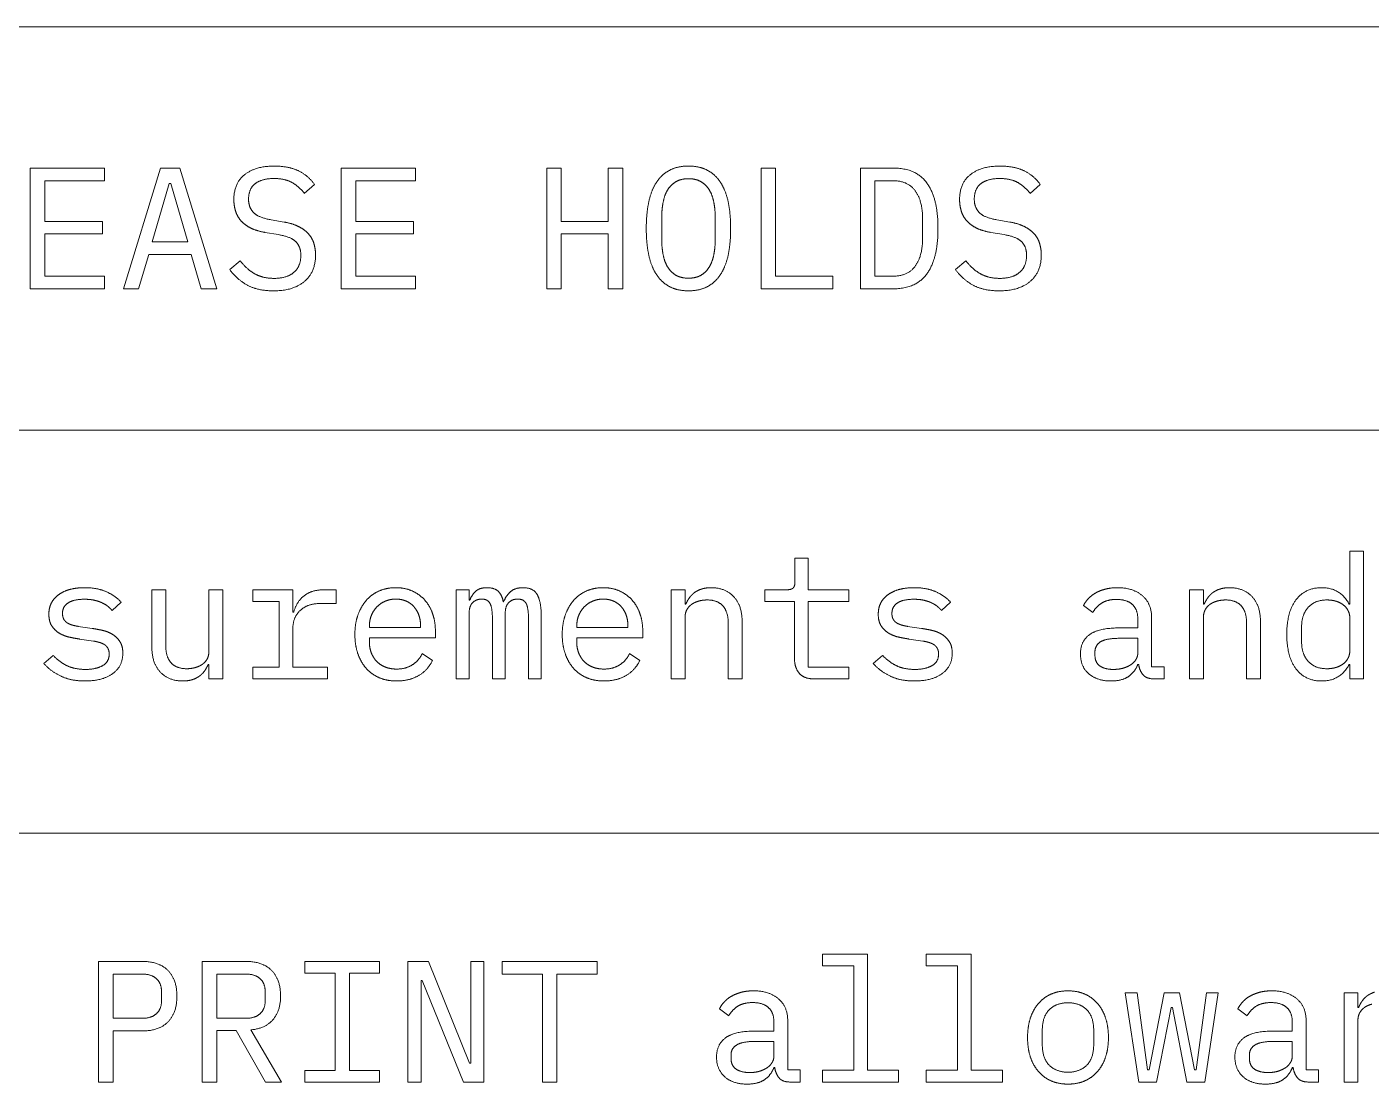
# Model space of a CAD drawing. Header units: millimetres. Extents: x 22 to 584, y 11 to 410.
# Drawn here: x 488.85 to 512.19, y 67.99 to 86.35 of the extents above; entities that cross this region are included whole.
import ezdxf

# ---------------------------------------------------------------- set-up
doc = ezdxf.new("R2010")
doc.units = ezdxf.units.MM
doc.layers.add('dims', color=7, linetype='Continuous', lineweight=5)

msp = doc.modelspace()

# ---------------------------------------------------------------- linework, layer by layer
at = {"layer": 'dims'}
for p, q in [((423.223, 86.35), (566.75, 86.35)), ((488.909, 83.897), (488.909, 81.803)), ((490.199, 83.897), (488.909, 83.897)), ((490.199, 83.678), (490.199, 83.897)), ((491.174, 83.897), (490.531, 81.803)), ((491.506, 83.897), (491.174, 83.897)), ((492.149, 81.803), (491.506, 83.897)), ((494.309, 83.897), (494.309, 81.803)), ((495.599, 83.897), (494.309, 83.897)), ((495.599, 83.678), (495.599, 83.897)), ((497.879, 83.897), (497.879, 81.803)), ((498.131, 83.897), (497.879, 83.897)), ((498.131, 82.973), (498.131, 83.897)), ((498.946, 83.897), (498.946, 82.973)), ((499.199, 83.897), (498.946, 83.897)), ((499.199, 81.803), (499.199, 83.897)), ((501.599, 83.897), (501.599, 81.803)), ((501.851, 83.897), (501.599, 83.897)), ((501.851, 82.022), (501.851, 83.897)), ((503.324, 83.897), (503.324, 81.803)), ((503.909, 83.897), (503.324, 83.897)), ((489.161, 83.678), (490.199, 83.678)), ((489.161, 82.973), (489.161, 83.678)), ((491.029, 82.619), (491.324, 83.63)), ((491.324, 83.63), (491.351, 83.63)), ((491.351, 83.63), (491.644, 82.619)), ((493.669, 83.459), (493.846, 83.612)), ((494.561, 83.678), (495.599, 83.678)), ((494.561, 82.973), (494.561, 83.678)), ((503.576, 83.678), (503.896, 83.678)), ((503.576, 82.022), (503.576, 83.678)), ((506.269, 83.459), (506.446, 83.612)), ((490.163, 82.973), (489.161, 82.973)), ((490.163, 82.754), (490.163, 82.973)), ((493.319, 82.961), (493.094, 83)), ((495.563, 82.973), (494.561, 82.973)), ((495.563, 82.754), (495.563, 82.973)), ((498.946, 82.973), (498.131, 82.973)), ((499.874, 82.679), (499.874, 83.021)), ((500.804, 83.021), (500.804, 82.679)), ((504.404, 83.012), (504.404, 82.688)), ((505.919, 82.961), (505.694, 83)), ((489.161, 82.754), (490.163, 82.754)), ((489.161, 82.022), (489.161, 82.754)), ((491.644, 82.619), (491.029, 82.619)), ((492.986, 82.781), (493.219, 82.742)), ((494.561, 82.754), (495.563, 82.754)), ((494.561, 82.022), (494.561, 82.754)), ((498.131, 82.754), (498.946, 82.754)), ((498.131, 81.803), (498.131, 82.754)), ((498.946, 82.754), (498.946, 81.803)), ((505.586, 82.781), (505.819, 82.742)), ((490.793, 81.803), (490.969, 82.4)), ((490.969, 82.4), (491.704, 82.4)), ((491.704, 82.4), (491.881, 81.803)), ((492.556, 82.286), (492.374, 82.136)), ((505.156, 82.286), (504.974, 82.136)), ((490.199, 82.022), (489.161, 82.022)), ((490.199, 81.803), (490.199, 82.022)), ((495.599, 82.022), (494.561, 82.022)), ((495.599, 81.803), (495.599, 82.022)), ((502.844, 82.022), (501.851, 82.022)), ((502.844, 81.803), (502.844, 82.022)), ((503.896, 82.022), (503.576, 82.022)), ((488.909, 81.803), (490.199, 81.803)), ((490.531, 81.803), (490.793, 81.803)), ((491.881, 81.803), (492.149, 81.803)), ((494.309, 81.803), (495.599, 81.803)), ((497.879, 81.803), (498.131, 81.803)), ((498.946, 81.803), (499.199, 81.803)), ((501.599, 81.803), (502.844, 81.803)), ((503.324, 81.803), (503.909, 81.803)), ((423.223, 79.35), (566.75, 79.35)), ((502.188, 77.122), (502.188, 76.717)), ((502.419, 77.122), (502.188, 77.122)), ((502.419, 76.576), (502.419, 77.122)), ((511.821, 77.248), (511.821, 76.324)), ((512.061, 77.248), (511.821, 77.248)), ((512.061, 75.028), (512.061, 77.248)), ((491.022, 76.576), (491.022, 75.583)), ((491.262, 76.576), (491.022, 76.576)), ((491.262, 75.625), (491.262, 76.576)), ((492.012, 76.576), (492.012, 75.502)), ((492.252, 76.576), (492.012, 76.576)), ((492.252, 75.028), (492.252, 76.576)), ((492.777, 76.576), (492.777, 76.372)), ((493.47, 76.576), (492.777, 76.576)), ((493.47, 76.186), (493.47, 76.576)), ((494.223, 76.576), (494.007, 76.576)), ((494.223, 76.336), (494.223, 76.576)), ((496.308, 76.576), (496.308, 75.028)), ((496.53, 76.576), (496.308, 76.576)), ((496.53, 76.396), (496.53, 76.576)), ((500.04, 76.576), (500.04, 75.028)), ((500.28, 76.576), (500.04, 76.576)), ((500.28, 76.324), (500.28, 76.576)), ((501.663, 76.576), (501.663, 76.372)), ((502.047, 76.576), (501.663, 76.576)), ((503.124, 76.576), (502.419, 76.576)), ((503.124, 76.372), (503.124, 76.576)), ((509.04, 76.576), (509.04, 75.028)), ((509.28, 76.576), (509.04, 76.576)), ((509.28, 76.324), (509.28, 76.576)), ((490.332, 76.216), (490.488, 76.363)), ((492.777, 76.372), (493.23, 76.372)), ((493.23, 76.372), (493.23, 75.232)), ((493.932, 76.336), (494.223, 76.336)), ((496.542, 76.396), (496.53, 76.396)), ((497.13, 76.369), (497.121, 76.369)), ((500.292, 76.324), (500.28, 76.324)), ((501.663, 76.372), (502.179, 76.372)), ((502.179, 76.372), (502.179, 75.382)), ((502.419, 76.372), (503.124, 76.372)), ((502.419, 75.232), (502.419, 76.372)), ((504.732, 76.216), (504.888, 76.363)), ((509.292, 76.324), (509.28, 76.324)), ((511.821, 76.324), (511.809, 76.324)), ((493.485, 76.186), (493.47, 76.186)), ((496.53, 75.028), (496.53, 76.165)), ((497.157, 75.028), (497.157, 76.165)), ((497.784, 75.028), (497.784, 76.102)), ((500.28, 75.028), (500.28, 76.102)), ((507.195, 76.3), (507.357, 76.18)), ((508.38, 75.238), (508.38, 76.09)), ((509.28, 75.028), (509.28, 76.102)), ((489.987, 75.904), (489.744, 75.94)), ((493.47, 75.232), (493.47, 75.901)), ((494.799, 75.922), (494.799, 75.943)), ((495.687, 75.922), (494.799, 75.922)), ((495.687, 75.955), (495.687, 75.922)), ((495.945, 75.742), (495.945, 75.856)), ((496.935, 76.063), (496.935, 75.028)), ((497.562, 76.063), (497.562, 75.028)), ((498.399, 75.922), (498.399, 75.943)), ((499.287, 75.922), (498.399, 75.922)), ((499.287, 75.955), (499.287, 75.922)), ((499.545, 75.742), (499.545, 75.856)), ((501.03, 75.979), (501.03, 75.028)), ((501.27, 75.028), (501.27, 76.021)), ((504.387, 75.904), (504.144, 75.94)), ((508.14, 75.913), (507.81, 75.913)), ((508.14, 76.066), (508.14, 75.913)), ((510.03, 75.979), (510.03, 75.028)), ((510.27, 75.028), (510.27, 76.021)), ((510.984, 75.67), (510.984, 75.934)), ((511.821, 76.081), (511.821, 75.523)), ((489.765, 75.721), (490.008, 75.685)), ((494.799, 75.742), (495.945, 75.742)), ((494.799, 75.67), (494.799, 75.742)), ((498.399, 75.742), (499.545, 75.742)), ((498.399, 75.67), (498.399, 75.742)), ((504.165, 75.721), (504.408, 75.685)), ((507.81, 75.733), (508.14, 75.733)), ((508.14, 75.733), (508.14, 75.478)), ((489.309, 75.436), (489.147, 75.295)), ((495.894, 75.349), (495.717, 75.469)), ((499.494, 75.349), (499.317, 75.469)), ((503.709, 75.436), (503.547, 75.295)), ((507.396, 75.436), (507.396, 75.499)), ((492, 75.28), (492.012, 75.28)), ((492.012, 75.28), (492.012, 75.028)), ((492.777, 75.232), (492.777, 75.028)), ((493.23, 75.232), (492.777, 75.232)), ((494.07, 75.232), (493.47, 75.232)), ((494.07, 75.028), (494.07, 75.232)), ((503.124, 75.232), (502.419, 75.232)), ((503.124, 75.028), (503.124, 75.232)), ((508.14, 75.28), (508.155, 75.28)), ((508.596, 75.238), (508.38, 75.238)), ((508.596, 75.028), (508.596, 75.238)), ((511.809, 75.28), (511.821, 75.28)), ((511.821, 75.28), (511.821, 75.028)), ((492.012, 75.028), (492.252, 75.028)), ((492.777, 75.028), (494.07, 75.028)), ((496.308, 75.028), (496.53, 75.028)), ((496.935, 75.028), (497.157, 75.028)), ((497.562, 75.028), (497.784, 75.028)), ((500.04, 75.028), (500.28, 75.028)), ((501.03, 75.028), (501.27, 75.028)), ((502.521, 75.028), (503.124, 75.028)), ((508.431, 75.028), (508.596, 75.028)), ((509.04, 75.028), (509.28, 75.028)), ((510.03, 75.028), (510.27, 75.028)), ((511.821, 75.028), (512.061, 75.028)), ((423.223, 72.35), (566.75, 72.35)), ((490.098, 70.122), (490.098, 68.028)), ((490.86, 70.122), (490.098, 70.122)), ((491.898, 70.122), (491.898, 68.028)), ((492.66, 70.122), (491.898, 70.122)), ((493.68, 70.122), (493.68, 69.921)), ((494.976, 70.122), (493.68, 70.122)), ((494.976, 69.921), (494.976, 70.122)), ((495.468, 70.122), (495.468, 68.028)), ((495.825, 70.122), (495.468, 70.122)), ((496.539, 68.358), (495.825, 70.122)), ((496.56, 70.122), (496.56, 68.358)), ((496.788, 70.122), (496.56, 70.122)), ((496.788, 68.028), (496.788, 70.122)), ((497.103, 70.122), (497.103, 69.903)), ((498.753, 70.122), (497.103, 70.122)), ((498.753, 69.903), (498.753, 70.122)), ((502.668, 70.248), (502.668, 70.044)), ((503.448, 70.248), (502.668, 70.248)), ((502.668, 70.044), (503.208, 70.044)), ((503.208, 70.044), (503.208, 68.232)), ((503.448, 68.232), (503.448, 70.248)), ((504.468, 70.248), (504.468, 70.044)), ((505.248, 70.248), (504.468, 70.248)), ((504.468, 70.044), (505.008, 70.044)), ((505.008, 70.044), (505.008, 68.232)), ((505.248, 68.232), (505.248, 70.248)), ((490.35, 69.135), (490.35, 69.903)), ((490.35, 69.903), (490.854, 69.903)), ((492.15, 69.903), (492.654, 69.903)), ((492.15, 69.135), (492.15, 69.903)), ((493.68, 69.921), (494.202, 69.921)), ((494.202, 69.921), (494.202, 68.229)), ((494.454, 69.921), (494.976, 69.921)), ((494.454, 68.229), (494.454, 69.921)), ((495.696, 69.792), (495.717, 69.792)), ((495.696, 68.028), (495.696, 69.792)), ((495.717, 69.792), (496.431, 68.028)), ((497.103, 69.903), (497.802, 69.903)), ((497.802, 69.903), (497.802, 68.028)), ((498.054, 69.903), (498.753, 69.903)), ((498.054, 68.028), (498.054, 69.903)), ((491.19, 69.597), (491.19, 69.441)), ((492.99, 69.597), (492.99, 69.441)), ((507.918, 69.576), (508.155, 68.028)), ((508.131, 69.576), (507.918, 69.576)), ((508.308, 68.238), (508.131, 69.576)), ((508.599, 69.576), (508.335, 68.238)), ((508.863, 69.576), (508.599, 69.576)), ((509.127, 68.238), (508.863, 69.576)), ((509.331, 69.576), (509.154, 68.238)), ((509.301, 68.028), (509.538, 69.576)), ((509.538, 69.576), (509.331, 69.576)), ((511.722, 69.576), (511.722, 68.028)), ((511.962, 69.576), (511.722, 69.576)), ((511.962, 69.324), (511.962, 69.576)), ((508.467, 68.028), (508.719, 69.324)), ((508.719, 69.324), (508.743, 69.324)), ((508.743, 69.324), (508.989, 68.028)), ((511.974, 69.324), (511.962, 69.324)), ((490.854, 69.135), (490.35, 69.135)), ((492.654, 69.135), (492.15, 69.135)), ((500.877, 69.3), (501.039, 69.18)), ((502.062, 68.238), (502.062, 69.09)), ((509.877, 69.3), (510.039, 69.18)), ((511.062, 68.238), (511.062, 69.09)), ((511.962, 68.028), (511.962, 69.102)), ((490.35, 68.916), (490.86, 68.916)), ((490.35, 68.028), (490.35, 68.916)), ((492.15, 68.028), (492.15, 68.922)), ((492.15, 68.922), (492.483, 68.922)), ((492.483, 68.922), (492.993, 68.028)), ((493.275, 68.028), (492.741, 68.934)), ((501.822, 68.913), (501.492, 68.913)), ((501.822, 69.066), (501.822, 68.913)), ((506.481, 68.691), (506.481, 68.913)), ((507.375, 68.913), (507.375, 68.691)), ((510.822, 68.913), (510.492, 68.913)), ((510.822, 69.066), (510.822, 68.913)), ((501.492, 68.733), (501.822, 68.733)), ((501.822, 68.733), (501.822, 68.478)), ((510.492, 68.733), (510.822, 68.733)), ((510.822, 68.733), (510.822, 68.478)), ((501.078, 68.436), (501.078, 68.499)), ((510.078, 68.436), (510.078, 68.499)), ((493.68, 68.229), (493.68, 68.028)), ((494.202, 68.229), (493.68, 68.229)), ((494.976, 68.229), (494.454, 68.229)), ((494.976, 68.028), (494.976, 68.229)), ((496.56, 68.358), (496.539, 68.358)), ((501.822, 68.28), (501.837, 68.28)), ((502.278, 68.238), (502.062, 68.238)), ((502.278, 68.028), (502.278, 68.238)), ((502.668, 68.232), (502.668, 68.028)), ((503.208, 68.232), (502.668, 68.232)), ((503.988, 68.232), (503.448, 68.232)), ((503.988, 68.028), (503.988, 68.232)), ((504.468, 68.232), (504.468, 68.028)), ((505.008, 68.232), (504.468, 68.232)), ((505.788, 68.232), (505.248, 68.232)), ((505.788, 68.028), (505.788, 68.232)), ((508.335, 68.238), (508.308, 68.238)), ((509.154, 68.238), (509.127, 68.238)), ((510.822, 68.28), (510.837, 68.28)), ((511.278, 68.238), (511.062, 68.238)), ((511.278, 68.028), (511.278, 68.238)), ((490.098, 68.028), (490.35, 68.028)), ((491.898, 68.028), (492.15, 68.028)), ((492.993, 68.028), (493.275, 68.028)), ((493.68, 68.028), (494.976, 68.028)), ((495.468, 68.028), (495.696, 68.028)), ((496.431, 68.028), (496.788, 68.028)), ((497.802, 68.028), (498.054, 68.028)), ((502.113, 68.028), (502.278, 68.028)), ((502.668, 68.028), (503.988, 68.028)), ((504.468, 68.028), (505.788, 68.028)), ((508.155, 68.028), (508.467, 68.028)), ((508.989, 68.028), (509.301, 68.028)), ((511.113, 68.028), (511.278, 68.028)), ((511.722, 68.028), (511.962, 68.028))]:
    msp.add_line(p, q, dxfattribs=at)
for points in [[(492.446, 83.351), (492.446, 83.639), (492.635, 83.786)], [(492.635, 83.786), (492.824, 83.933), (493.144, 83.933)], [(493.144, 83.933), (493.396, 83.933), (493.569, 83.849)], [(493.569, 83.849), (493.741, 83.765), (493.846, 83.612)], [(499.781, 83.648), (499.871, 83.786), (500.009, 83.859)], [(500.009, 83.859), (500.146, 83.933), (500.339, 83.933)], [(500.339, 83.933), (500.531, 83.933), (500.669, 83.859)], [(500.669, 83.859), (500.806, 83.786), (500.896, 83.648)], [(503.909, 83.897), (504.293, 83.897), (504.482, 83.633)], [(505.046, 83.351), (505.046, 83.639), (505.235, 83.786)], [(505.235, 83.786), (505.424, 83.933), (505.744, 83.933)], [(505.744, 83.933), (505.996, 83.933), (506.169, 83.849)], [(506.169, 83.849), (506.341, 83.765), (506.446, 83.612)], [(492.815, 83.627), (492.701, 83.537), (492.701, 83.357)], [(493.141, 83.717), (492.929, 83.717), (492.815, 83.627)], [(493.46, 83.645), (493.336, 83.717), (493.141, 83.717)], [(493.669, 83.459), (493.583, 83.573), (493.46, 83.645)], [(499.649, 83.307), (499.691, 83.51), (499.781, 83.648)], [(500.126, 83.664), (500.039, 83.615), (499.981, 83.525)], [(500.339, 83.714), (500.213, 83.714), (500.126, 83.664)], [(500.551, 83.664), (500.464, 83.714), (500.339, 83.714)], [(500.696, 83.525), (500.639, 83.615), (500.551, 83.664)], [(500.896, 83.648), (500.986, 83.51), (501.029, 83.307)], [(504.276, 83.504), (504.149, 83.678), (503.896, 83.678)], [(504.482, 83.633), (504.671, 83.369), (504.671, 82.85)], [(505.415, 83.627), (505.301, 83.537), (505.301, 83.357)], [(505.741, 83.717), (505.529, 83.717), (505.415, 83.627)], [(506.06, 83.645), (505.936, 83.717), (505.741, 83.717)], [(506.269, 83.459), (506.183, 83.573), (506.06, 83.645)], [(492.472, 83.16), (492.446, 83.252), (492.446, 83.351)], [(492.701, 83.357), (492.701, 83.216), (492.786, 83.127)], [(499.981, 83.525), (499.924, 83.435), (499.899, 83.306)], [(500.778, 83.306), (500.753, 83.435), (500.696, 83.525)], [(504.404, 83.012), (504.404, 83.33), (504.276, 83.504)], [(505.072, 83.16), (505.046, 83.252), (505.046, 83.351)], [(505.301, 83.357), (505.301, 83.216), (505.386, 83.127)], [(492.562, 82.992), (492.499, 83.069), (492.472, 83.16)], [(492.786, 83.127), (492.871, 83.039), (493.094, 83)], [(499.606, 82.85), (499.606, 83.105), (499.649, 83.307)], [(499.899, 83.306), (499.874, 83.177), (499.874, 83.021)], [(500.804, 83.021), (500.804, 83.177), (500.778, 83.306)], [(501.029, 83.307), (501.071, 83.105), (501.071, 82.85)], [(505.162, 82.992), (505.099, 83.069), (505.072, 83.16)], [(505.386, 83.127), (505.471, 83.039), (505.694, 83)], [(492.729, 82.862), (492.626, 82.916), (492.562, 82.992)], [(492.986, 82.781), (492.833, 82.808), (492.729, 82.862)], [(493.319, 82.961), (493.471, 82.934), (493.576, 82.88)], [(493.576, 82.88), (493.681, 82.826), (493.746, 82.751)], [(505.329, 82.862), (505.226, 82.916), (505.162, 82.992)], [(505.586, 82.781), (505.433, 82.808), (505.329, 82.862)], [(505.919, 82.961), (506.071, 82.934), (506.176, 82.88)], [(506.176, 82.88), (506.281, 82.826), (506.346, 82.751)], [(493.522, 82.62), (493.436, 82.706), (493.219, 82.742)], [(493.609, 82.382), (493.609, 82.535), (493.522, 82.62)], [(493.746, 82.751), (493.811, 82.676), (493.837, 82.583)], [(499.649, 82.391), (499.606, 82.592), (499.606, 82.85)], [(499.874, 82.679), (499.874, 82.52), (499.899, 82.392)], [(500.778, 82.392), (500.804, 82.52), (500.804, 82.679)], [(501.071, 82.85), (501.071, 82.592), (501.029, 82.391)], [(504.276, 82.196), (504.404, 82.37), (504.404, 82.688)], [(504.671, 82.85), (504.671, 82.331), (504.482, 82.067)], [(506.122, 82.62), (506.036, 82.706), (505.819, 82.742)], [(506.209, 82.382), (506.209, 82.535), (506.122, 82.62)], [(506.346, 82.751), (506.411, 82.676), (506.437, 82.583)], [(493.864, 82.388), (493.864, 82.097), (493.674, 81.932)], [(493.837, 82.583), (493.864, 82.49), (493.864, 82.388)], [(499.781, 82.052), (499.691, 82.19), (499.649, 82.391)], [(499.899, 82.392), (499.924, 82.265), (499.981, 82.175)], [(500.696, 82.175), (500.753, 82.265), (500.778, 82.392)], [(501.029, 82.391), (500.986, 82.19), (500.896, 82.052)], [(506.464, 82.388), (506.464, 82.097), (506.274, 81.932)], [(506.437, 82.583), (506.464, 82.49), (506.464, 82.388)], [(492.556, 82.286), (492.679, 82.133), (492.816, 82.058)], [(493.489, 82.088), (493.609, 82.193), (493.609, 82.382)], [(499.981, 82.175), (500.039, 82.085), (500.126, 82.035)], [(500.551, 82.035), (500.639, 82.085), (500.696, 82.175)], [(503.896, 82.022), (504.149, 82.022), (504.276, 82.196)], [(505.156, 82.286), (505.279, 82.133), (505.416, 82.058)], [(506.089, 82.088), (506.209, 82.193), (506.209, 82.382)], [(492.671, 81.87), (492.491, 81.974), (492.374, 82.136)], [(492.816, 82.058), (492.953, 81.983), (493.141, 81.983)], [(493.674, 81.932), (493.484, 81.767), (493.133, 81.767)], [(493.141, 81.983), (493.369, 81.983), (493.489, 82.088)], [(500.009, 81.84), (499.871, 81.914), (499.781, 82.052)], [(500.126, 82.035), (500.213, 81.986), (500.339, 81.986)], [(500.339, 81.986), (500.464, 81.986), (500.551, 82.035)], [(500.896, 82.052), (500.806, 81.914), (500.669, 81.84)], [(504.482, 82.067), (504.293, 81.803), (503.909, 81.803)], [(505.271, 81.87), (505.091, 81.974), (504.974, 82.136)], [(505.416, 82.058), (505.553, 81.983), (505.741, 81.983)], [(506.274, 81.932), (506.084, 81.767), (505.733, 81.767)], [(505.741, 81.983), (505.969, 81.983), (506.089, 82.088)], [(493.133, 81.767), (492.851, 81.767), (492.671, 81.87)], [(500.339, 81.767), (500.146, 81.767), (500.009, 81.84)], [(500.669, 81.84), (500.531, 81.767), (500.339, 81.767)], [(505.733, 81.767), (505.451, 81.767), (505.271, 81.87)], [(489.411, 76.496), (489.495, 76.555), (489.609, 76.584)], [(489.609, 76.584), (489.723, 76.612), (489.858, 76.612)], [(489.858, 76.612), (490.068, 76.612), (490.222, 76.546)], [(493.666, 76.472), (493.8, 76.576), (494.007, 76.576)], [(494.745, 76.391), (494.838, 76.498), (494.968, 76.555)], [(494.968, 76.555), (495.099, 76.612), (495.258, 76.612)], [(495.258, 76.612), (495.414, 76.612), (495.541, 76.555)], [(495.541, 76.555), (495.669, 76.498), (495.759, 76.398)], [(496.644, 76.549), (496.71, 76.612), (496.839, 76.612)], [(496.839, 76.612), (496.974, 76.612), (497.04, 76.545)], [(497.25, 76.543), (497.328, 76.612), (497.466, 76.612)], [(497.466, 76.612), (497.655, 76.612), (497.719, 76.48)], [(498.345, 76.391), (498.438, 76.498), (498.568, 76.555)], [(498.568, 76.555), (498.699, 76.612), (498.858, 76.612)], [(498.858, 76.612), (499.014, 76.612), (499.141, 76.555)], [(499.141, 76.555), (499.269, 76.498), (499.359, 76.398)], [(500.44, 76.525), (500.493, 76.564), (500.565, 76.588)], [(500.565, 76.588), (500.637, 76.612), (500.733, 76.612)], [(500.733, 76.612), (500.976, 76.612), (501.123, 76.458)], [(502.047, 76.576), (502.125, 76.576), (502.156, 76.607)], [(502.156, 76.607), (502.188, 76.639), (502.188, 76.717)], [(503.811, 76.496), (503.895, 76.555), (504.009, 76.584)], [(504.009, 76.584), (504.123, 76.612), (504.258, 76.612)], [(504.258, 76.612), (504.468, 76.612), (504.622, 76.546)], [(507.402, 76.517), (507.477, 76.561), (507.573, 76.586)], [(507.573, 76.586), (507.669, 76.612), (507.786, 76.612)], [(507.786, 76.612), (508.059, 76.612), (508.219, 76.474)], [(509.44, 76.525), (509.493, 76.564), (509.565, 76.588)], [(509.565, 76.588), (509.637, 76.612), (509.733, 76.612)], [(509.733, 76.612), (509.976, 76.612), (510.123, 76.458)], [(510.886, 76.399), (511.047, 76.612), (511.332, 76.612)], [(511.332, 76.612), (511.659, 76.612), (511.809, 76.324)], [(489.234, 76.15), (489.234, 76.267), (489.28, 76.352)], [(489.28, 76.352), (489.327, 76.438), (489.411, 76.496)], [(489.568, 76.348), (489.471, 76.285), (489.471, 76.165)], [(489.849, 76.411), (489.666, 76.411), (489.568, 76.348)], [(490.029, 76.393), (489.951, 76.411), (489.849, 76.411)], [(490.165, 76.346), (490.107, 76.375), (490.029, 76.393)], [(490.264, 76.283), (490.224, 76.318), (490.165, 76.346)], [(490.222, 76.546), (490.377, 76.48), (490.488, 76.363)], [(493.485, 76.186), (493.533, 76.369), (493.666, 76.472)], [(493.932, 76.336), (493.725, 76.336), (493.597, 76.216)], [(494.599, 76.135), (494.652, 76.285), (494.745, 76.391)], [(495.075, 76.378), (494.991, 76.342), (494.929, 76.279)], [(495.258, 76.414), (495.159, 76.414), (495.075, 76.378)], [(495.433, 76.381), (495.354, 76.414), (495.258, 76.414)], [(495.568, 76.286), (495.513, 76.348), (495.433, 76.381)], [(495.759, 76.398), (495.849, 76.297), (495.897, 76.159)], [(496.591, 76.352), (496.53, 76.291), (496.53, 76.165)], [(496.542, 76.396), (496.578, 76.486), (496.644, 76.549)], [(496.749, 76.414), (496.653, 76.414), (496.591, 76.352)], [(496.894, 76.337), (496.854, 76.414), (496.749, 76.414)], [(496.935, 76.063), (496.935, 76.261), (496.894, 76.337)], [(497.04, 76.545), (497.106, 76.477), (497.121, 76.369)], [(497.13, 76.369), (497.172, 76.474), (497.25, 76.543)], [(497.217, 76.352), (497.157, 76.291), (497.157, 76.165)], [(497.373, 76.414), (497.277, 76.414), (497.217, 76.352)], [(497.521, 76.337), (497.481, 76.414), (497.373, 76.414)], [(497.562, 76.063), (497.562, 76.261), (497.521, 76.337)], [(497.719, 76.48), (497.784, 76.348), (497.784, 76.102)], [(498.199, 76.135), (498.252, 76.285), (498.345, 76.391)], [(498.675, 76.378), (498.591, 76.342), (498.529, 76.279)], [(498.858, 76.414), (498.759, 76.414), (498.675, 76.378)], [(499.033, 76.381), (498.954, 76.414), (498.858, 76.414)], [(499.168, 76.286), (499.113, 76.348), (499.033, 76.381)], [(499.359, 76.398), (499.449, 76.297), (499.497, 76.159)], [(500.292, 76.324), (500.316, 76.381), (500.352, 76.433)], [(500.4, 76.327), (500.346, 76.291), (500.313, 76.234)], [(500.352, 76.433), (500.388, 76.486), (500.44, 76.525)], [(500.523, 76.381), (500.454, 76.363), (500.4, 76.327)], [(500.664, 76.399), (500.592, 76.399), (500.523, 76.381)], [(500.937, 76.295), (500.844, 76.399), (500.664, 76.399)], [(501.123, 76.458), (501.27, 76.303), (501.27, 76.021)], [(503.634, 76.15), (503.634, 76.267), (503.68, 76.352)], [(503.68, 76.352), (503.727, 76.438), (503.811, 76.496)], [(503.968, 76.348), (503.871, 76.285), (503.871, 76.165)], [(504.249, 76.411), (504.066, 76.411), (503.968, 76.348)], [(504.429, 76.393), (504.351, 76.411), (504.249, 76.411)], [(504.565, 76.346), (504.507, 76.375), (504.429, 76.393)], [(504.664, 76.283), (504.624, 76.318), (504.565, 76.346)], [(504.622, 76.546), (504.777, 76.48), (504.888, 76.363)], [(507.195, 76.3), (507.225, 76.36), (507.276, 76.417)], [(507.276, 76.417), (507.327, 76.474), (507.402, 76.517)], [(507.516, 76.346), (507.417, 76.285), (507.357, 76.18)], [(507.771, 76.408), (507.615, 76.408), (507.516, 76.346)], [(508.044, 76.323), (507.948, 76.408), (507.771, 76.408)], [(508.14, 76.066), (508.14, 76.237), (508.044, 76.323)], [(508.219, 76.474), (508.38, 76.336), (508.38, 76.09)], [(509.292, 76.324), (509.316, 76.381), (509.352, 76.433)], [(509.4, 76.327), (509.346, 76.291), (509.313, 76.234)], [(509.352, 76.433), (509.388, 76.486), (509.44, 76.525)], [(509.523, 76.381), (509.454, 76.363), (509.4, 76.327)], [(509.664, 76.399), (509.592, 76.399), (509.523, 76.381)], [(509.937, 76.295), (509.844, 76.399), (509.664, 76.399)], [(510.123, 76.458), (510.27, 76.303), (510.27, 76.021)], [(510.726, 75.802), (510.726, 76.186), (510.886, 76.399)], [(511.425, 76.399), (511.215, 76.399), (511.099, 76.271)], [(511.578, 76.378), (511.506, 76.399), (511.425, 76.399)], [(511.704, 76.316), (511.65, 76.357), (511.578, 76.378)], [(489.286, 75.946), (489.234, 76.024), (489.234, 76.15)], [(489.471, 76.165), (489.471, 76.105), (489.493, 76.064)], [(490.332, 76.216), (490.305, 76.249), (490.264, 76.283)], [(493.597, 76.216), (493.47, 76.096), (493.47, 75.901)], [(494.547, 75.799), (494.547, 75.985), (494.599, 76.135)], [(494.833, 76.13), (494.799, 76.045), (494.799, 75.943)], [(494.929, 76.279), (494.868, 76.216), (494.833, 76.13)], [(495.655, 76.141), (495.624, 76.225), (495.568, 76.286)], [(495.687, 75.955), (495.687, 76.057), (495.655, 76.141)], [(495.897, 76.159), (495.945, 76.021), (495.945, 75.856)], [(498.147, 75.799), (498.147, 75.985), (498.199, 76.135)], [(498.433, 76.13), (498.399, 76.045), (498.399, 75.943)], [(498.529, 76.279), (498.468, 76.216), (498.433, 76.13)], [(499.255, 76.141), (499.224, 76.225), (499.168, 76.286)], [(499.287, 75.955), (499.287, 76.057), (499.255, 76.141)], [(499.497, 76.159), (499.545, 76.021), (499.545, 75.856)], [(500.313, 76.234), (500.28, 76.177), (500.28, 76.102)], [(501.03, 75.979), (501.03, 76.192), (500.937, 76.295)], [(503.686, 75.946), (503.634, 76.024), (503.634, 76.15)], [(503.871, 76.165), (503.871, 76.105), (503.893, 76.064)], [(504.732, 76.216), (504.705, 76.249), (504.664, 76.283)], [(509.313, 76.234), (509.28, 76.177), (509.28, 76.102)], [(510.03, 75.979), (510.03, 76.192), (509.937, 76.295)], [(511.099, 76.271), (510.984, 76.144), (510.984, 75.934)], [(511.789, 76.217), (511.758, 76.276), (511.704, 76.316)], [(511.821, 76.081), (511.821, 76.159), (511.789, 76.217)], [(489.417, 75.821), (489.339, 75.868), (489.286, 75.946)], [(489.493, 76.064), (489.516, 76.024), (489.555, 76)], [(489.555, 76), (489.594, 75.976), (489.643, 75.962)], [(489.643, 75.962), (489.693, 75.949), (489.744, 75.94)], [(489.987, 75.904), (490.071, 75.892), (490.164, 75.871)], [(490.164, 75.871), (490.257, 75.85), (490.335, 75.804)], [(503.817, 75.821), (503.739, 75.868), (503.686, 75.946)], [(503.893, 76.064), (503.916, 76.024), (503.955, 76)], [(503.955, 76), (503.994, 75.976), (504.043, 75.962)], [(504.043, 75.962), (504.093, 75.949), (504.144, 75.94)], [(504.387, 75.904), (504.471, 75.892), (504.564, 75.871)], [(504.564, 75.871), (504.657, 75.85), (504.735, 75.804)], [(507.301, 75.796), (507.459, 75.913), (507.81, 75.913)], [(489.589, 75.754), (489.495, 75.775), (489.417, 75.821)], [(489.765, 75.721), (489.684, 75.733), (489.589, 75.754)], [(490.11, 75.662), (490.062, 75.676), (490.008, 75.685)], [(490.197, 75.625), (490.158, 75.649), (490.11, 75.662)], [(490.258, 75.56), (490.236, 75.601), (490.197, 75.625)], [(490.335, 75.804), (490.413, 75.757), (490.465, 75.679)], [(490.465, 75.679), (490.518, 75.601), (490.518, 75.475)], [(491.262, 75.625), (491.262, 75.412), (491.355, 75.309)], [(494.598, 75.467), (494.547, 75.616), (494.547, 75.799)], [(494.799, 75.67), (494.799, 75.568), (494.832, 75.481)], [(498.198, 75.467), (498.147, 75.616), (498.147, 75.799)], [(498.399, 75.67), (498.399, 75.568), (498.432, 75.481)], [(503.989, 75.754), (503.895, 75.775), (503.817, 75.821)], [(504.165, 75.721), (504.084, 75.733), (503.989, 75.754)], [(504.51, 75.662), (504.462, 75.676), (504.408, 75.685)], [(504.597, 75.625), (504.558, 75.649), (504.51, 75.662)], [(504.658, 75.56), (504.636, 75.601), (504.597, 75.625)], [(504.735, 75.804), (504.813, 75.757), (504.865, 75.679)], [(504.865, 75.679), (504.918, 75.601), (504.918, 75.475)], [(507.144, 75.463), (507.144, 75.679), (507.301, 75.796)], [(507.495, 75.673), (507.396, 75.613), (507.396, 75.499)], [(507.81, 75.733), (507.594, 75.733), (507.495, 75.673)], [(510.886, 75.205), (510.726, 75.418), (510.726, 75.802)], [(510.984, 75.67), (510.984, 75.46), (511.099, 75.333)], [(489.309, 75.436), (489.42, 75.319), (489.552, 75.256)], [(490.165, 75.258), (490.281, 75.322), (490.281, 75.46)], [(490.281, 75.46), (490.281, 75.52), (490.258, 75.56)], [(490.518, 75.475), (490.518, 75.244), (490.339, 75.118)], [(491.169, 75.146), (491.022, 75.301), (491.022, 75.583)], [(491.979, 75.368), (492.012, 75.424), (492.012, 75.502)], [(494.743, 75.212), (494.649, 75.319), (494.598, 75.467)], [(494.832, 75.481), (494.865, 75.394), (494.926, 75.331)], [(495.543, 75.271), (495.657, 75.343), (495.717, 75.469)], [(498.343, 75.212), (498.249, 75.319), (498.198, 75.467)], [(498.432, 75.481), (498.465, 75.394), (498.526, 75.331)], [(499.143, 75.271), (499.257, 75.343), (499.317, 75.469)], [(503.709, 75.436), (503.82, 75.319), (503.952, 75.256)], [(504.565, 75.258), (504.681, 75.322), (504.681, 75.46)], [(504.681, 75.46), (504.681, 75.52), (504.658, 75.56)], [(504.918, 75.475), (504.918, 75.244), (504.739, 75.118)], [(507.288, 75.118), (507.144, 75.244), (507.144, 75.463)], [(507.396, 75.436), (507.396, 75.316), (507.481, 75.254)], [(508.108, 75.365), (508.14, 75.418), (508.14, 75.478)], [(511.704, 75.288), (511.758, 75.328), (511.789, 75.386)], [(511.789, 75.386), (511.821, 75.445), (511.821, 75.523)], [(489.445, 75.075), (489.27, 75.157), (489.147, 75.295)], [(489.552, 75.256), (489.684, 75.193), (489.87, 75.193)], [(489.87, 75.193), (490.05, 75.193), (490.165, 75.258)], [(491.355, 75.309), (491.448, 75.205), (491.628, 75.205)], [(491.628, 75.205), (491.7, 75.205), (491.769, 75.223)], [(491.769, 75.223), (491.838, 75.241), (491.892, 75.277)], [(491.94, 75.17), (491.904, 75.118), (491.851, 75.079)], [(491.892, 75.277), (491.946, 75.313), (491.979, 75.368)], [(492, 75.28), (491.976, 75.223), (491.94, 75.17)], [(494.971, 75.049), (494.838, 75.106), (494.743, 75.212)], [(494.926, 75.331), (494.988, 75.268), (495.076, 75.233)], [(495.076, 75.233), (495.165, 75.199), (495.273, 75.199)], [(495.273, 75.199), (495.429, 75.199), (495.543, 75.271)], [(495.894, 75.349), (495.825, 75.193), (495.664, 75.093)], [(498.571, 75.049), (498.438, 75.106), (498.343, 75.212)], [(498.526, 75.331), (498.588, 75.268), (498.676, 75.233)], [(498.676, 75.233), (498.765, 75.199), (498.873, 75.199)], [(498.873, 75.199), (499.029, 75.199), (499.143, 75.271)], [(499.494, 75.349), (499.425, 75.193), (499.264, 75.093)], [(502.261, 75.127), (502.179, 75.226), (502.179, 75.382)], [(503.845, 75.075), (503.67, 75.157), (503.547, 75.295)], [(503.952, 75.256), (504.084, 75.193), (504.27, 75.193)], [(504.27, 75.193), (504.45, 75.193), (504.565, 75.258)], [(507.481, 75.254), (507.567, 75.193), (507.717, 75.193)], [(507.717, 75.193), (507.81, 75.193), (507.886, 75.215)], [(507.886, 75.215), (507.963, 75.238), (508.02, 75.275)], [(508.14, 75.28), (508.089, 75.145), (507.976, 75.069)], [(508.02, 75.275), (508.077, 75.313), (508.108, 75.365)], [(508.23, 75.1), (508.17, 75.172), (508.155, 75.28)], [(511.332, 74.992), (511.047, 74.992), (510.886, 75.205)], [(511.099, 75.333), (511.215, 75.205), (511.425, 75.205)], [(511.809, 75.28), (511.659, 74.992), (511.332, 74.992)], [(511.425, 75.205), (511.506, 75.205), (511.578, 75.226)], [(511.578, 75.226), (511.65, 75.247), (511.704, 75.288)], [(489.864, 74.992), (489.621, 74.992), (489.445, 75.075)], [(490.339, 75.118), (490.161, 74.992), (489.864, 74.992)], [(491.559, 74.992), (491.316, 74.992), (491.169, 75.146)], [(491.727, 75.016), (491.655, 74.992), (491.559, 74.992)], [(491.851, 75.079), (491.799, 75.04), (491.727, 75.016)], [(495.273, 74.992), (495.105, 74.992), (494.971, 75.049)], [(495.664, 75.093), (495.504, 74.992), (495.273, 74.992)], [(498.873, 74.992), (498.705, 74.992), (498.571, 75.049)], [(499.264, 75.093), (499.104, 74.992), (498.873, 74.992)], [(502.521, 75.028), (502.344, 75.028), (502.261, 75.127)], [(504.264, 74.992), (504.021, 74.992), (503.845, 75.075)], [(504.739, 75.118), (504.561, 74.992), (504.264, 74.992)], [(507.675, 74.992), (507.432, 74.992), (507.288, 75.118)], [(507.976, 75.069), (507.864, 74.992), (507.675, 74.992)], [(508.431, 75.028), (508.29, 75.028), (508.23, 75.1)], [(490.86, 70.122), (491.151, 70.122), (491.304, 69.963)], [(492.66, 70.122), (492.951, 70.122), (493.104, 69.963)], [(491.101, 69.823), (491.013, 69.903), (490.854, 69.903)], [(491.19, 69.597), (491.19, 69.744), (491.101, 69.823)], [(491.304, 69.963), (491.457, 69.804), (491.457, 69.519)], [(492.901, 69.823), (492.813, 69.903), (492.654, 69.903)], [(492.99, 69.597), (492.99, 69.744), (492.901, 69.823)], [(493.104, 69.963), (493.257, 69.804), (493.257, 69.519)], [(501.084, 69.517), (501.159, 69.561), (501.255, 69.586)], [(501.255, 69.586), (501.351, 69.612), (501.468, 69.612)], [(501.468, 69.612), (501.741, 69.612), (501.901, 69.474)], [(506.414, 69.391), (506.505, 69.498), (506.635, 69.555)], [(506.635, 69.555), (506.766, 69.612), (506.928, 69.612)], [(506.928, 69.612), (507.09, 69.612), (507.22, 69.555)], [(507.22, 69.555), (507.351, 69.498), (507.442, 69.391)], [(510.084, 69.517), (510.159, 69.561), (510.255, 69.586)], [(510.255, 69.586), (510.351, 69.612), (510.468, 69.612)], [(510.468, 69.612), (510.741, 69.612), (510.901, 69.474)], [(512.122, 69.525), (512.175, 69.564), (512.247, 69.588)], [(491.101, 69.214), (491.19, 69.294), (491.19, 69.441)], [(491.457, 69.519), (491.457, 69.234), (491.304, 69.075)], [(492.901, 69.214), (492.99, 69.294), (492.99, 69.441)], [(493.257, 69.519), (493.257, 69.264), (493.125, 69.111)], [(500.877, 69.3), (500.907, 69.36), (500.958, 69.417)], [(500.958, 69.417), (501.009, 69.474), (501.084, 69.517)], [(501.198, 69.346), (501.099, 69.285), (501.039, 69.18)], [(501.453, 69.408), (501.297, 69.408), (501.198, 69.346)], [(501.726, 69.322), (501.63, 69.408), (501.453, 69.408)], [(501.822, 69.066), (501.822, 69.237), (501.726, 69.322)], [(501.901, 69.474), (502.062, 69.336), (502.062, 69.09)], [(506.274, 69.135), (506.322, 69.285), (506.414, 69.391)], [(506.928, 69.405), (506.727, 69.405), (506.604, 69.285)], [(507.252, 69.285), (507.129, 69.405), (506.928, 69.405)], [(507.442, 69.391), (507.534, 69.285), (507.582, 69.135)], [(509.877, 69.3), (509.907, 69.36), (509.958, 69.417)], [(509.958, 69.417), (510.009, 69.474), (510.084, 69.517)], [(510.198, 69.346), (510.099, 69.285), (510.039, 69.18)], [(510.453, 69.408), (510.297, 69.408), (510.198, 69.346)], [(510.726, 69.322), (510.63, 69.408), (510.453, 69.408)], [(510.822, 69.066), (510.822, 69.237), (510.726, 69.322)], [(510.901, 69.474), (511.062, 69.336), (511.062, 69.09)], [(511.974, 69.324), (511.998, 69.381), (512.034, 69.433)], [(512.082, 69.327), (512.028, 69.291), (511.995, 69.234)], [(512.034, 69.433), (512.07, 69.486), (512.122, 69.525)], [(512.205, 69.381), (512.136, 69.363), (512.082, 69.327)], [(490.854, 69.135), (491.013, 69.135), (491.101, 69.214)], [(492.654, 69.135), (492.813, 69.135), (492.901, 69.214)], [(493.125, 69.111), (492.993, 68.958), (492.741, 68.934)], [(506.226, 68.802), (506.226, 68.985), (506.274, 69.135)], [(506.604, 69.285), (506.481, 69.165), (506.481, 68.913)], [(507.375, 68.913), (507.375, 69.165), (507.252, 69.285)], [(507.582, 69.135), (507.63, 68.985), (507.63, 68.802)], [(511.995, 69.234), (511.962, 69.177), (511.962, 69.102)], [(491.304, 69.075), (491.151, 68.916), (490.86, 68.916)], [(500.983, 68.796), (501.141, 68.913), (501.492, 68.913)], [(509.983, 68.796), (510.141, 68.913), (510.492, 68.913)], [(500.826, 68.463), (500.826, 68.679), (500.983, 68.796)], [(501.177, 68.673), (501.078, 68.613), (501.078, 68.499)], [(501.492, 68.733), (501.276, 68.733), (501.177, 68.673)], [(506.274, 68.467), (506.226, 68.616), (506.226, 68.802)], [(506.481, 68.691), (506.481, 68.439), (506.604, 68.319)], [(507.252, 68.319), (507.375, 68.439), (507.375, 68.691)], [(507.63, 68.802), (507.63, 68.616), (507.582, 68.467)], [(509.826, 68.463), (509.826, 68.679), (509.983, 68.796)], [(510.177, 68.673), (510.078, 68.613), (510.078, 68.499)], [(510.492, 68.733), (510.276, 68.733), (510.177, 68.673)], [(500.97, 68.118), (500.826, 68.244), (500.826, 68.463)], [(501.078, 68.436), (501.078, 68.316), (501.163, 68.254)], [(501.79, 68.365), (501.822, 68.418), (501.822, 68.478)], [(506.414, 68.212), (506.322, 68.319), (506.274, 68.467)], [(507.582, 68.467), (507.534, 68.319), (507.442, 68.212)], [(509.97, 68.118), (509.826, 68.244), (509.826, 68.463)], [(510.078, 68.436), (510.078, 68.316), (510.163, 68.254)], [(510.79, 68.365), (510.822, 68.418), (510.822, 68.478)], [(501.163, 68.254), (501.249, 68.193), (501.399, 68.193)], [(501.399, 68.193), (501.492, 68.193), (501.569, 68.215)], [(501.569, 68.215), (501.645, 68.238), (501.702, 68.275)], [(501.822, 68.28), (501.771, 68.145), (501.658, 68.069)], [(501.702, 68.275), (501.759, 68.313), (501.79, 68.365)], [(501.912, 68.1), (501.852, 68.172), (501.837, 68.28)], [(506.635, 68.049), (506.505, 68.106), (506.414, 68.212)], [(506.604, 68.319), (506.727, 68.199), (506.928, 68.199)], [(506.928, 68.199), (507.129, 68.199), (507.252, 68.319)], [(507.442, 68.212), (507.351, 68.106), (507.22, 68.049)], [(510.163, 68.254), (510.249, 68.193), (510.399, 68.193)], [(510.399, 68.193), (510.492, 68.193), (510.569, 68.215)], [(510.569, 68.215), (510.645, 68.238), (510.702, 68.275)], [(510.822, 68.28), (510.771, 68.145), (510.658, 68.069)], [(510.702, 68.275), (510.759, 68.313), (510.79, 68.365)], [(510.912, 68.1), (510.852, 68.172), (510.837, 68.28)], [(501.357, 67.992), (501.114, 67.992), (500.97, 68.118)], [(501.658, 68.069), (501.546, 67.992), (501.357, 67.992)], [(502.113, 68.028), (501.972, 68.028), (501.912, 68.1)], [(506.928, 67.992), (506.766, 67.992), (506.635, 68.049)], [(507.22, 68.049), (507.09, 67.992), (506.928, 67.992)], [(510.357, 67.992), (510.114, 67.992), (509.97, 68.118)], [(510.658, 68.069), (510.546, 67.992), (510.357, 67.992)], [(511.113, 68.028), (510.972, 68.028), (510.912, 68.1)]]:
    msp.add_open_spline(points, degree=2, dxfattribs=at)

doc.saveas('drawing.dxf')
